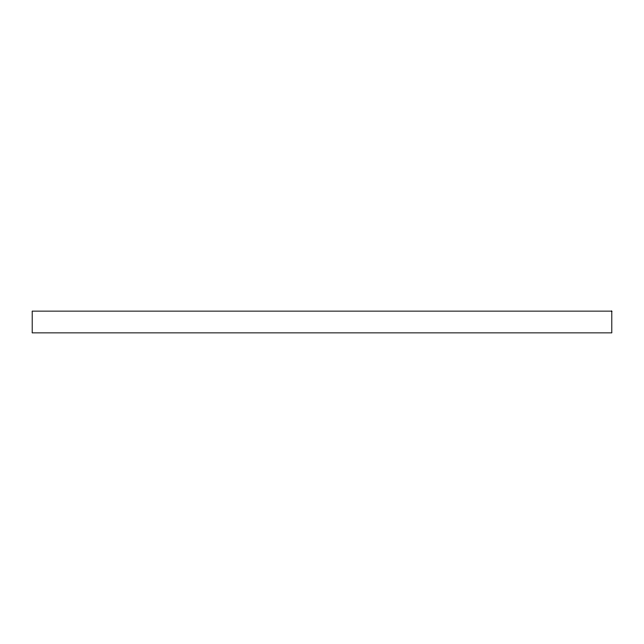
<?xml version="1.0" encoding="UTF-8"?>
<svg xmlns="http://www.w3.org/2000/svg" width="644" height="644" viewBox="0 0 644 644"><rect width="100%" height="100%" fill="white"/><g stroke="black" fill="none" stroke-linecap="round" stroke-linejoin="round"><path stroke-width="0.97" d="M611.8 311.132L32.2 311.132L32.2 332.868L611.8 332.868L611.8 311.132"/></g></svg>
